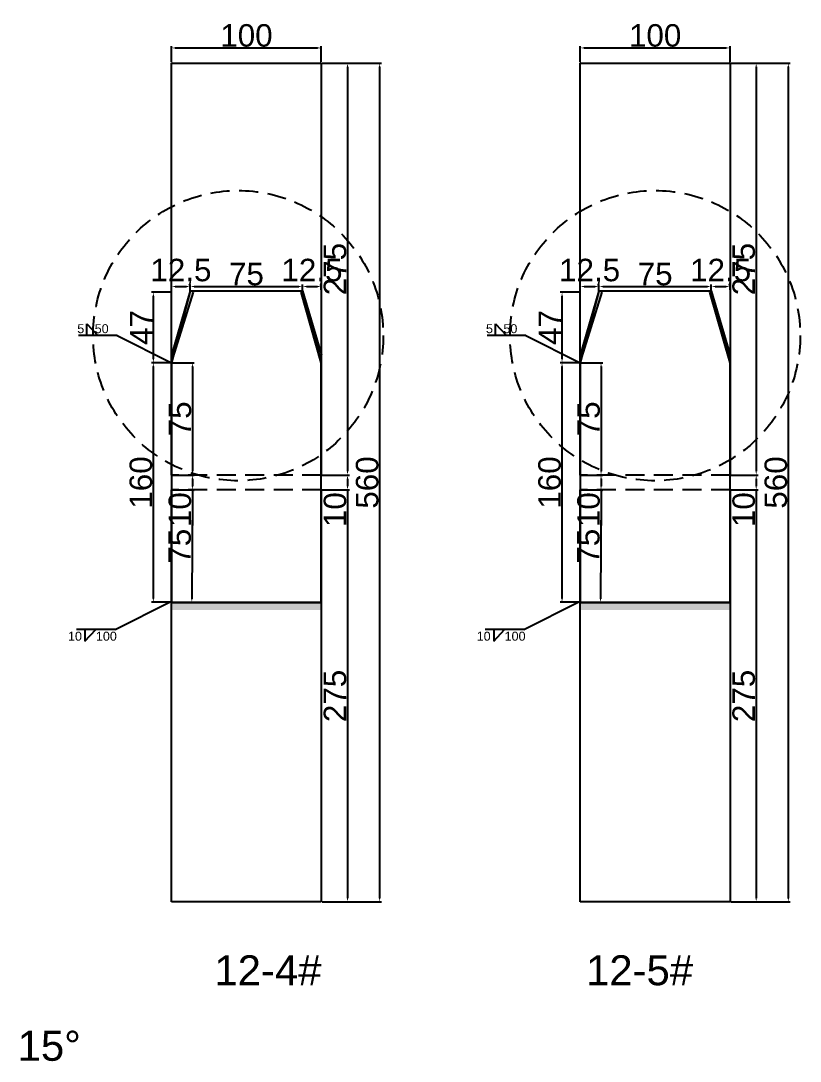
# Model space of a CAD drawing. Header units: millimetres. Extents: x 9380 to 24185, y -971 to 4358.
# Drawn here: x 20873 to 21393, y 885 to 1580 of the extents above; entities that cross this region are included whole.
import ezdxf

# ---------------------------------------------------------------- set-up
doc = ezdxf.new("R2010")
doc.units = ezdxf.units.MM
doc.linetypes.add('DASHED', pattern=[19.05, 12.7, -6.35])
for name, color, linetype in [('切平处', 3, 'DASHED'), ('尺寸标注', 6, 'Continuous'), ('标号', 4, 'Continuous'), ('焊缝', 250, 'Continuous')]:
    doc.layers.add(name, color=color, linetype=linetype)
doc.styles.get("Standard").update_dxf_attribs({"font": 'arial.ttf'})
doc.dimstyles.new('ISO-25-JHF', dxfattribs={"dimtxt": 15, "dimasz": 2.5, "dimexe": 1.25, "dimexo": 0.625, "dimtad": 1, "dimtxsty": 'Standard', "dimcen": 2.5, "dimadec": 0, "dimazin": 0, "dimtfac": 1, "dimtmove": 0, "dimatfit": 3, "dimfxl": 1, "dimarcsym": 0})

# ---------------------------------------------------------------- blocks, each defined once
blk = doc.blocks.new('*D1734')
at = {"layer": 'Defpoints', "color": 0, "transparency": 16777216}
for p in [(21073.59, 1561.76), (20973.59, 1551.62), (21073.59, 1551.62)]:
    blk.add_point(p, dxfattribs=at)
at = {"layer": '尺寸标注', "color": 0, "lineweight": -2, "transparency": 16777216}
for p, q in [((20973.59, 1552.25), (20973.59, 1563.01)), ((21073.59, 1552.25), (21073.59, 1563.01)), ((20976.09, 1561.76), (21071.09, 1561.76))]:
    blk.add_line(p, q, dxfattribs=at)
at = {"layer": '尺寸标注', "color": 0, "transparency": 16777216}
for points in [[(20976.09, 1562.17), (20976.09, 1561.34), (20973.59, 1561.76)], [(21071.09, 1562.17), (21071.09, 1561.34), (21073.59, 1561.76)]]:
    blk.add_solid(points, dxfattribs=at)
at = {"layer": '尺寸标注', "color": 0, "transparency": 16777216, "insert": (21023.59, 1570.04), "char_height": 15, "attachment_point": 5}
blk.add_mtext('100', dxfattribs=at)
blk = doc.blocks.new('*D1735')
at = {"layer": 'Defpoints', "color": 0, "transparency": 16777216}
for p in [(21073.59, 1551.62), (21073.59, 1276.62), (21091.07, 1276.62)]:
    blk.add_point(p, dxfattribs=at)
at = {"layer": '尺寸标注', "color": 0, "lineweight": -2, "transparency": 16777216}
for p, q in [((21074.21, 1551.62), (21092.32, 1551.62)), ((21091.07, 1549.12), (21091.07, 1279.12)), ((21074.21, 1276.62), (21092.32, 1276.62))]:
    blk.add_line(p, q, dxfattribs=at)
at = {"layer": '尺寸标注', "color": 0, "transparency": 16777216}
for points in [[(21090.65, 1549.12), (21091.48, 1549.12), (21091.07, 1551.62)], [(21090.65, 1279.12), (21091.48, 1279.12), (21091.07, 1276.62)]]:
    blk.add_solid(points, dxfattribs=at)
at = {"layer": '尺寸标注', "color": 0, "transparency": 16777216, "insert": (21082.78, 1414.12), "char_height": 15, "attachment_point": 5, "rotation": 90}
blk.add_mtext('275', dxfattribs=at)
blk = doc.blocks.new('*D1634')
at = {"layer": 'Defpoints', "color": 0, "transparency": 16777216}
for p in [(20961.43, 1351.62), (20973.59, 1351.62), (20973.59, 1191.62)]:
    blk.add_point(p, dxfattribs=at)
at = {"layer": '尺寸标注', "color": 0, "lineweight": -2, "transparency": 16777216}
for p, q in [((20972.96, 1351.62), (20960.18, 1351.62)), ((20961.43, 1194.12), (20961.43, 1349.12)), ((20972.96, 1191.62), (20960.18, 1191.62))]:
    blk.add_line(p, q, dxfattribs=at)
at = {"layer": '尺寸标注', "color": 0, "transparency": 16777216}
for points in [[(20961.01, 1349.12), (20961.85, 1349.12), (20961.43, 1351.62)], [(20961.01, 1194.12), (20961.85, 1194.12), (20961.43, 1191.62)]]:
    blk.add_solid(points, dxfattribs=at)
at = {"layer": '尺寸标注', "color": 0, "transparency": 16777216, "insert": (20953.15, 1271.62), "char_height": 15, "attachment_point": 5, "rotation": 90}
blk.add_mtext('160', dxfattribs=at)
blk = doc.blocks.new('*D1736')
at = {"layer": 'Defpoints', "color": 0, "transparency": 16777216}
for p in [(21073.59, 1276.62), (21073.59, 1266.62), (21091.07, 1266.62)]:
    blk.add_point(p, dxfattribs=at)
at = {"layer": '尺寸标注', "color": 0, "lineweight": -2, "transparency": 16777216}
for p, q in [((21074.21, 1276.62), (21092.32, 1276.62)), ((21091.07, 1274.12), (21091.07, 1269.12)), ((21074.21, 1266.62), (21092.32, 1266.62)), ((21091.07, 1266.62), (21091.07, 1242.85))]:
    blk.add_line(p, q, dxfattribs=at)
at = {"layer": '尺寸标注', "color": 0, "transparency": 16777216}
for points in [[(21090.65, 1274.12), (21091.48, 1274.12), (21091.07, 1276.62)], [(21090.65, 1269.12), (21091.48, 1269.12), (21091.07, 1266.62)]]:
    blk.add_solid(points, dxfattribs=at)
at = {"layer": '尺寸标注', "color": 0, "transparency": 16777216, "insert": (21082.78, 1253.48), "char_height": 15, "attachment_point": 5, "rotation": 90}
blk.add_mtext('10', dxfattribs=at)
blk = doc.blocks.new('*D1737')
at = {"layer": 'Defpoints', "color": 0, "transparency": 16777216}
for p in [(21073.59, 1266.62), (21073.59, 991.62), (21091.07, 991.62)]:
    blk.add_point(p, dxfattribs=at)
at = {"layer": '尺寸标注', "color": 0, "lineweight": -2, "transparency": 16777216}
for p, q in [((21074.21, 1266.62), (21092.32, 1266.62)), ((21091.07, 1264.12), (21091.07, 994.12)), ((21074.21, 991.62), (21092.32, 991.62))]:
    blk.add_line(p, q, dxfattribs=at)
at = {"layer": '尺寸标注', "color": 0, "transparency": 16777216}
for points in [[(21090.65, 1264.12), (21091.48, 1264.12), (21091.07, 1266.62)], [(21090.65, 994.12), (21091.48, 994.12), (21091.07, 991.62)]]:
    blk.add_solid(points, dxfattribs=at)
at = {"layer": '尺寸标注', "color": 0, "transparency": 16777216, "insert": (21082.78, 1129.12), "char_height": 15, "attachment_point": 5, "rotation": 90}
blk.add_mtext('275', dxfattribs=at)
blk = doc.blocks.new('*D1635')
at = {"layer": 'Defpoints', "color": 0, "transparency": 16777216}
for p in [(21073.59, 1551.62), (21073.59, 991.62), (21112.52, 991.62)]:
    blk.add_point(p, dxfattribs=at)
at = {"layer": '尺寸标注', "color": 0, "lineweight": -2, "transparency": 16777216}
for p, q in [((21074.21, 1551.62), (21113.77, 1551.62)), ((21112.52, 1549.12), (21112.52, 994.12)), ((21074.21, 991.62), (21113.77, 991.62))]:
    blk.add_line(p, q, dxfattribs=at)
at = {"layer": '尺寸标注', "color": 0, "transparency": 16777216}
for points in [[(21112.1, 1549.12), (21112.94, 1549.12), (21112.52, 1551.62)], [(21112.1, 994.12), (21112.94, 994.12), (21112.52, 991.62)]]:
    blk.add_solid(points, dxfattribs=at)
at = {"layer": '尺寸标注', "color": 0, "transparency": 16777216, "insert": (21104.24, 1271.62), "char_height": 15, "attachment_point": 5, "rotation": 90}
blk.add_mtext('560', dxfattribs=at)
blk = doc.blocks.new('*D1745')
at = {"layer": 'Defpoints', "color": 0, "transparency": 16777216}
for p in [(20973.59, 1351.62), (20973.59, 1276.62), (20987.48, 1276.62)]:
    blk.add_point(p, dxfattribs=at)
at = {"layer": '尺寸标注', "color": 0, "lineweight": -2, "transparency": 16777216}
for p, q in [((20974.21, 1351.62), (20988.73, 1351.62)), ((20987.48, 1349.12), (20987.48, 1279.12)), ((20974.21, 1276.62), (20988.73, 1276.62))]:
    blk.add_line(p, q, dxfattribs=at)
at = {"layer": '尺寸标注', "color": 0, "transparency": 16777216}
for points in [[(20987.06, 1349.12), (20987.9, 1349.12), (20987.48, 1351.62)], [(20987.06, 1279.12), (20987.9, 1279.12), (20987.48, 1276.62)]]:
    blk.add_solid(points, dxfattribs=at)
at = {"layer": '尺寸标注', "color": 0, "transparency": 16777216, "insert": (20979.23, 1314.12), "char_height": 15, "attachment_point": 5, "rotation": 90}
blk.add_mtext('75', dxfattribs=at)
blk = doc.blocks.new('*D1746')
at = {"layer": 'Defpoints', "color": 0, "transparency": 16777216}
for p in [(20973.59, 1276.62), (20973.59, 1266.62), (20987.48, 1266.62)]:
    blk.add_point(p, dxfattribs=at)
at = {"layer": '尺寸标注', "color": 0, "lineweight": -2, "transparency": 16777216}
for p, q in [((20974.21, 1276.62), (20988.73, 1276.62)), ((20987.48, 1274.12), (20987.48, 1269.12)), ((20974.21, 1266.62), (20988.73, 1266.62)), ((20987.48, 1266.62), (20987.48, 1242.85))]:
    blk.add_line(p, q, dxfattribs=at)
at = {"layer": '尺寸标注', "color": 0, "transparency": 16777216}
for points in [[(20987.06, 1274.12), (20987.9, 1274.12), (20987.48, 1276.62)], [(20987.06, 1269.12), (20987.9, 1269.12), (20987.48, 1266.62)]]:
    blk.add_solid(points, dxfattribs=at)
at = {"layer": '尺寸标注', "color": 0, "transparency": 16777216, "insert": (20979.2, 1253.48), "char_height": 15, "attachment_point": 5, "rotation": 90}
blk.add_mtext('10', dxfattribs=at)
blk = doc.blocks.new('*D1637')
at = {"layer": 'Defpoints', "color": 0, "transparency": 16777216}
for p in [(20973.59, 1266.62), (20973.22, 1191.62), (20987.11, 1191.55)]:
    blk.add_point(p, dxfattribs=at)
at = {"layer": '尺寸标注', "color": 0, "lineweight": -2, "transparency": 16777216}
for p, q in [((20974.21, 1266.62), (20988.73, 1266.55)), ((20987.47, 1264.05), (20987.13, 1194.05)), ((20973.85, 1191.62), (20988.36, 1191.55))]:
    blk.add_line(p, q, dxfattribs=at)
at = {"layer": '尺寸标注', "color": 0, "transparency": 16777216}
for points in [[(20987.05, 1264.05), (20987.88, 1264.05), (20987.48, 1266.55)], [(20986.71, 1194.05), (20987.54, 1194.05), (20987.11, 1191.55)]]:
    blk.add_solid(points, dxfattribs=at)
at = {"layer": '尺寸标注', "color": 0, "transparency": 16777216, "insert": (20979.04, 1229.09), "char_height": 15, "attachment_point": 5, "rotation": 89.72111}
blk.add_mtext('75', dxfattribs=at)
blk = doc.blocks.new('*D1639')
at = {"layer": 'Defpoints', "color": 0, "transparency": 16777216}
for p in [(20961.43, 1398.62), (20973.59, 1398.62), (20973.59, 1351.62)]:
    blk.add_point(p, dxfattribs=at)
at = {"layer": '尺寸标注', "color": 0, "lineweight": -2, "transparency": 16777216}
for p, q in [((20972.96, 1398.62), (20960.18, 1398.62)), ((20961.43, 1354.12), (20961.43, 1396.12)), ((20972.96, 1351.62), (20960.18, 1351.62))]:
    blk.add_line(p, q, dxfattribs=at)
at = {"layer": '尺寸标注', "color": 0, "transparency": 16777216}
for points in [[(20961.01, 1396.12), (20961.85, 1396.12), (20961.43, 1398.62)], [(20961.01, 1354.12), (20961.85, 1354.12), (20961.43, 1351.62)]]:
    blk.add_solid(points, dxfattribs=at)
at = {"layer": '尺寸标注', "color": 0, "transparency": 16777216, "insert": (20953.31, 1375.12), "char_height": 15, "attachment_point": 5, "rotation": 89.99989}
blk.add_mtext('47', dxfattribs=at)
blk = doc.blocks.new('*D1640')
at = {"layer": 'Defpoints', "color": 0, "transparency": 16777216}
for p in [(20973.59, 1399.03), (20986.09, 1402.46), (20986.09, 1399.03)]:
    blk.add_point(p, dxfattribs=at)
at = {"layer": '尺寸标注', "color": 0, "lineweight": -2, "transparency": 16777216}
for p, q in [((20973.59, 1399.65), (20973.59, 1403.71)), ((20986.09, 1399.65), (20986.09, 1403.71)), ((20976.09, 1402.46), (20983.59, 1402.46))]:
    blk.add_line(p, q, dxfattribs=at)
at = {"layer": '尺寸标注', "color": 0, "transparency": 16777216}
for points in [[(20976.09, 1402.88), (20976.09, 1402.05), (20973.59, 1402.46)], [(20983.59, 1402.88), (20983.59, 1402.05), (20986.09, 1402.46)]]:
    blk.add_solid(points, dxfattribs=at)
at = {"layer": '尺寸标注', "color": 0, "transparency": 16777216, "insert": (20979.84, 1412.1), "char_height": 15, "attachment_point": 5}
blk.add_mtext('12,5', dxfattribs=at)
blk = doc.blocks.new('*D1641')
at = {"layer": 'Defpoints', "color": 0, "transparency": 16777216}
for p in [(20986.09, 1398.98), (21061.09, 1402.46), (21061.09, 1398.98)]:
    blk.add_point(p, dxfattribs=at)
at = {"layer": '尺寸标注', "color": 0, "lineweight": -2, "transparency": 16777216}
for p, q in [((20986.09, 1399.61), (20986.09, 1403.71)), ((21061.09, 1399.61), (21061.09, 1403.71)), ((20988.59, 1402.46), (21058.59, 1402.46))]:
    blk.add_line(p, q, dxfattribs=at)
at = {"layer": '尺寸标注', "color": 0, "transparency": 16777216}
for points in [[(20988.59, 1402.88), (20988.59, 1402.05), (20986.09, 1402.46)], [(21058.59, 1402.88), (21058.59, 1402.05), (21061.09, 1402.46)]]:
    blk.add_solid(points, dxfattribs=at)
at = {"layer": '尺寸标注', "color": 0, "transparency": 16777216, "insert": (21023.59, 1410.72), "char_height": 15, "attachment_point": 5}
blk.add_mtext('75', dxfattribs=at)
blk = doc.blocks.new('*D1642')
at = {"layer": 'Defpoints', "color": 0, "transparency": 16777216}
for p in [(21061.09, 1399.61), (21073.59, 1402.46), (21073.59, 1399.61)]:
    blk.add_point(p, dxfattribs=at)
at = {"layer": '尺寸标注', "color": 0, "lineweight": -2, "transparency": 16777216}
for p, q in [((21061.09, 1400.23), (21061.09, 1403.71)), ((21073.59, 1400.23), (21073.59, 1403.71)), ((21063.59, 1402.46), (21071.09, 1402.46))]:
    blk.add_line(p, q, dxfattribs=at)
at = {"layer": '尺寸标注', "color": 0, "transparency": 16777216}
for points in [[(21063.59, 1402.88), (21063.59, 1402.05), (21061.09, 1402.46)], [(21071.09, 1402.88), (21071.09, 1402.05), (21073.59, 1402.46)]]:
    blk.add_solid(points, dxfattribs=at)
at = {"layer": '尺寸标注', "color": 0, "transparency": 16777216, "insert": (21067.34, 1412.1), "char_height": 15, "attachment_point": 5}
blk.add_mtext('12,5', dxfattribs=at)
blk = doc.blocks.new('*D1777')
at = {"layer": 'Defpoints', "color": 0, "transparency": 16777216}
for p in [(21346.48, 1561.76), (21246.48, 1551.62), (21346.48, 1551.62)]:
    blk.add_point(p, dxfattribs=at)
at = {"layer": '尺寸标注', "color": 0, "lineweight": -2, "transparency": 16777216}
for p, q in [((21246.48, 1552.25), (21246.48, 1563.01)), ((21346.48, 1552.25), (21346.48, 1563.01)), ((21248.98, 1561.76), (21343.98, 1561.76))]:
    blk.add_line(p, q, dxfattribs=at)
at = {"layer": '尺寸标注', "color": 0, "transparency": 16777216}
for points in [[(21248.98, 1562.17), (21248.98, 1561.34), (21246.48, 1561.76)], [(21343.98, 1562.17), (21343.98, 1561.34), (21346.48, 1561.76)]]:
    blk.add_solid(points, dxfattribs=at)
at = {"layer": '尺寸标注', "color": 0, "transparency": 16777216, "insert": (21296.48, 1570.04), "char_height": 15, "attachment_point": 5}
blk.add_mtext('100', dxfattribs=at)
blk = doc.blocks.new('*D1778')
at = {"layer": 'Defpoints', "color": 0, "transparency": 16777216}
for p in [(21346.48, 1551.62), (21346.48, 1276.62), (21363.96, 1276.62)]:
    blk.add_point(p, dxfattribs=at)
at = {"layer": '尺寸标注', "color": 0, "lineweight": -2, "transparency": 16777216}
for p, q in [((21347.11, 1551.62), (21365.21, 1551.62)), ((21363.96, 1549.12), (21363.96, 1279.12)), ((21347.11, 1276.62), (21365.21, 1276.62))]:
    blk.add_line(p, q, dxfattribs=at)
at = {"layer": '尺寸标注', "color": 0, "transparency": 16777216}
for points in [[(21363.55, 1549.12), (21364.38, 1549.12), (21363.96, 1551.62)], [(21363.55, 1279.12), (21364.38, 1279.12), (21363.96, 1276.62)]]:
    blk.add_solid(points, dxfattribs=at)
at = {"layer": '尺寸标注', "color": 0, "transparency": 16777216, "insert": (21355.68, 1414.12), "char_height": 15, "attachment_point": 5, "rotation": 90}
blk.add_mtext('275', dxfattribs=at)
blk = doc.blocks.new('*D1659')
at = {"layer": 'Defpoints', "color": 0, "transparency": 16777216}
for p in [(21234.33, 1351.62), (21246.48, 1351.62), (21246.48, 1191.62)]:
    blk.add_point(p, dxfattribs=at)
at = {"layer": '尺寸标注', "color": 0, "lineweight": -2, "transparency": 16777216}
for p, q in [((21245.86, 1351.62), (21233.08, 1351.62)), ((21234.33, 1194.12), (21234.33, 1349.12)), ((21245.86, 1191.62), (21233.08, 1191.62))]:
    blk.add_line(p, q, dxfattribs=at)
at = {"layer": '尺寸标注', "color": 0, "transparency": 16777216}
for points in [[(21233.91, 1349.12), (21234.74, 1349.12), (21234.33, 1351.62)], [(21233.91, 1194.12), (21234.74, 1194.12), (21234.33, 1191.62)]]:
    blk.add_solid(points, dxfattribs=at)
at = {"layer": '尺寸标注', "color": 0, "transparency": 16777216, "insert": (21226.04, 1271.62), "char_height": 15, "attachment_point": 5, "rotation": 90}
blk.add_mtext('160', dxfattribs=at)
blk = doc.blocks.new('*D1779')
at = {"layer": 'Defpoints', "color": 0, "transparency": 16777216}
for p in [(21346.48, 1276.62), (21346.48, 1266.62), (21363.96, 1266.62)]:
    blk.add_point(p, dxfattribs=at)
at = {"layer": '尺寸标注', "color": 0, "lineweight": -2, "transparency": 16777216}
for p, q in [((21347.11, 1276.62), (21365.21, 1276.62)), ((21363.96, 1274.12), (21363.96, 1269.12)), ((21347.11, 1266.62), (21365.21, 1266.62)), ((21363.96, 1266.62), (21363.96, 1242.85))]:
    blk.add_line(p, q, dxfattribs=at)
at = {"layer": '尺寸标注', "color": 0, "transparency": 16777216}
for points in [[(21363.55, 1274.12), (21364.38, 1274.12), (21363.96, 1276.62)], [(21363.55, 1269.12), (21364.38, 1269.12), (21363.96, 1266.62)]]:
    blk.add_solid(points, dxfattribs=at)
at = {"layer": '尺寸标注', "color": 0, "transparency": 16777216, "insert": (21355.68, 1253.48), "char_height": 15, "attachment_point": 5, "rotation": 90}
blk.add_mtext('10', dxfattribs=at)
blk = doc.blocks.new('*D1780')
at = {"layer": 'Defpoints', "color": 0, "transparency": 16777216}
for p in [(21346.48, 1266.62), (21346.48, 991.62), (21363.96, 991.62)]:
    blk.add_point(p, dxfattribs=at)
at = {"layer": '尺寸标注', "color": 0, "lineweight": -2, "transparency": 16777216}
for p, q in [((21347.11, 1266.62), (21365.21, 1266.62)), ((21363.96, 1264.12), (21363.96, 994.12)), ((21347.11, 991.62), (21365.21, 991.62))]:
    blk.add_line(p, q, dxfattribs=at)
at = {"layer": '尺寸标注', "color": 0, "transparency": 16777216}
for points in [[(21363.55, 1264.12), (21364.38, 1264.12), (21363.96, 1266.62)], [(21363.55, 994.12), (21364.38, 994.12), (21363.96, 991.62)]]:
    blk.add_solid(points, dxfattribs=at)
at = {"layer": '尺寸标注', "color": 0, "transparency": 16777216, "insert": (21355.68, 1129.12), "char_height": 15, "attachment_point": 5, "rotation": 90}
blk.add_mtext('275', dxfattribs=at)
blk = doc.blocks.new('*D1660')
at = {"layer": 'Defpoints', "color": 0, "transparency": 16777216}
for p in [(21346.48, 1551.62), (21346.48, 991.62), (21385.41, 991.62)]:
    blk.add_point(p, dxfattribs=at)
at = {"layer": '尺寸标注', "color": 0, "lineweight": -2, "transparency": 16777216}
for p, q in [((21347.11, 1551.62), (21386.66, 1551.62)), ((21385.41, 1549.12), (21385.41, 994.12)), ((21347.11, 991.62), (21386.66, 991.62))]:
    blk.add_line(p, q, dxfattribs=at)
at = {"layer": '尺寸标注', "color": 0, "transparency": 16777216}
for points in [[(21385, 1549.12), (21385.83, 1549.12), (21385.41, 1551.62)], [(21385, 994.12), (21385.83, 994.12), (21385.41, 991.62)]]:
    blk.add_solid(points, dxfattribs=at)
at = {"layer": '尺寸标注', "color": 0, "transparency": 16777216, "insert": (21377.13, 1271.62), "char_height": 15, "attachment_point": 5, "rotation": 90}
blk.add_mtext('560', dxfattribs=at)
blk = doc.blocks.new('*D1781')
at = {"layer": 'Defpoints', "color": 0, "transparency": 16777216}
for p in [(21246.48, 1351.62), (21246.48, 1276.62), (21260.37, 1276.62)]:
    blk.add_point(p, dxfattribs=at)
at = {"layer": '尺寸标注', "color": 0, "lineweight": -2, "transparency": 16777216}
for p, q in [((21247.11, 1351.62), (21261.62, 1351.62)), ((21260.37, 1349.12), (21260.37, 1279.12)), ((21247.11, 1276.62), (21261.62, 1276.62))]:
    blk.add_line(p, q, dxfattribs=at)
at = {"layer": '尺寸标注', "color": 0, "transparency": 16777216}
for points in [[(21259.96, 1349.12), (21260.79, 1349.12), (21260.37, 1351.62)], [(21259.96, 1279.12), (21260.79, 1279.12), (21260.37, 1276.62)]]:
    blk.add_solid(points, dxfattribs=at)
at = {"layer": '尺寸标注', "color": 0, "transparency": 16777216, "insert": (21252.12, 1314.12), "char_height": 15, "attachment_point": 5, "rotation": 90}
blk.add_mtext('75', dxfattribs=at)
blk = doc.blocks.new('*D1782')
at = {"layer": 'Defpoints', "color": 0, "transparency": 16777216}
for p in [(21246.48, 1276.62), (21246.48, 1266.62), (21260.37, 1266.62)]:
    blk.add_point(p, dxfattribs=at)
at = {"layer": '尺寸标注', "color": 0, "lineweight": -2, "transparency": 16777216}
for p, q in [((21247.11, 1276.62), (21261.62, 1276.62)), ((21260.37, 1274.12), (21260.37, 1269.12)), ((21247.11, 1266.62), (21261.62, 1266.62)), ((21260.37, 1266.62), (21260.37, 1242.85))]:
    blk.add_line(p, q, dxfattribs=at)
at = {"layer": '尺寸标注', "color": 0, "transparency": 16777216}
for points in [[(21259.96, 1274.12), (21260.79, 1274.12), (21260.37, 1276.62)], [(21259.96, 1269.12), (21260.79, 1269.12), (21260.37, 1266.62)]]:
    blk.add_solid(points, dxfattribs=at)
at = {"layer": '尺寸标注', "color": 0, "transparency": 16777216, "insert": (21252.09, 1253.48), "char_height": 15, "attachment_point": 5, "rotation": 90}
blk.add_mtext('10', dxfattribs=at)
blk = doc.blocks.new('*D1661')
at = {"layer": 'Defpoints', "color": 0, "transparency": 16777216}
for p in [(21246.48, 1266.62), (21246.12, 1191.62), (21260.01, 1191.55)]:
    blk.add_point(p, dxfattribs=at)
at = {"layer": '尺寸标注', "color": 0, "lineweight": -2, "transparency": 16777216}
for p, q in [((21247.11, 1266.62), (21261.62, 1266.55)), ((21260.36, 1264.05), (21260.02, 1194.05)), ((21246.74, 1191.62), (21261.26, 1191.55))]:
    blk.add_line(p, q, dxfattribs=at)
at = {"layer": '尺寸标注', "color": 0, "transparency": 16777216}
for points in [[(21259.95, 1264.05), (21260.78, 1264.05), (21260.37, 1266.55)], [(21259.6, 1194.05), (21260.44, 1194.05), (21260.01, 1191.55)]]:
    blk.add_solid(points, dxfattribs=at)
at = {"layer": '尺寸标注', "color": 0, "transparency": 16777216, "insert": (21251.94, 1229.09), "char_height": 15, "attachment_point": 5, "rotation": 89.72111}
blk.add_mtext('75', dxfattribs=at)
blk = doc.blocks.new('*D1662')
at = {"layer": 'Defpoints', "color": 0, "transparency": 16777216}
for p in [(21234.33, 1398.62), (21246.48, 1398.62), (21246.48, 1351.62)]:
    blk.add_point(p, dxfattribs=at)
at = {"layer": '尺寸标注', "color": 0, "lineweight": -2, "transparency": 16777216}
for p, q in [((21245.86, 1398.62), (21233.08, 1398.62)), ((21234.33, 1354.12), (21234.33, 1396.12)), ((21245.86, 1351.62), (21233.08, 1351.62))]:
    blk.add_line(p, q, dxfattribs=at)
at = {"layer": '尺寸标注', "color": 0, "transparency": 16777216}
for points in [[(21233.91, 1396.12), (21234.74, 1396.12), (21234.33, 1398.62)], [(21233.91, 1354.12), (21234.74, 1354.12), (21234.33, 1351.62)]]:
    blk.add_solid(points, dxfattribs=at)
at = {"layer": '尺寸标注', "color": 0, "transparency": 16777216, "insert": (21226.2, 1375.12), "char_height": 15, "attachment_point": 5, "rotation": 89.99989}
blk.add_mtext('47', dxfattribs=at)
blk = doc.blocks.new('*D1663')
at = {"layer": 'Defpoints', "color": 0, "transparency": 16777216}
for p in [(21246.48, 1399.03), (21258.98, 1402.46), (21258.98, 1399.03)]:
    blk.add_point(p, dxfattribs=at)
at = {"layer": '尺寸标注', "color": 0, "lineweight": -2, "transparency": 16777216}
for p, q in [((21246.48, 1399.65), (21246.48, 1403.71)), ((21258.98, 1399.65), (21258.98, 1403.71)), ((21248.98, 1402.46), (21256.48, 1402.46))]:
    blk.add_line(p, q, dxfattribs=at)
at = {"layer": '尺寸标注', "color": 0, "transparency": 16777216}
for points in [[(21248.98, 1402.88), (21248.98, 1402.05), (21246.48, 1402.46)], [(21256.48, 1402.88), (21256.48, 1402.05), (21258.98, 1402.46)]]:
    blk.add_solid(points, dxfattribs=at)
at = {"layer": '尺寸标注', "color": 0, "transparency": 16777216, "insert": (21252.73, 1412.1), "char_height": 15, "attachment_point": 5}
blk.add_mtext('12,5', dxfattribs=at)
blk = doc.blocks.new('*D1664')
at = {"layer": 'Defpoints', "color": 0, "transparency": 16777216}
for p in [(21258.98, 1398.98), (21333.98, 1402.46), (21333.98, 1398.98)]:
    blk.add_point(p, dxfattribs=at)
at = {"layer": '尺寸标注', "color": 0, "lineweight": -2, "transparency": 16777216}
for p, q in [((21258.98, 1399.61), (21258.98, 1403.71)), ((21333.98, 1399.61), (21333.98, 1403.71)), ((21261.48, 1402.46), (21331.48, 1402.46))]:
    blk.add_line(p, q, dxfattribs=at)
at = {"layer": '尺寸标注', "color": 0, "transparency": 16777216}
for points in [[(21261.48, 1402.88), (21261.48, 1402.05), (21258.98, 1402.46)], [(21331.48, 1402.88), (21331.48, 1402.05), (21333.98, 1402.46)]]:
    blk.add_solid(points, dxfattribs=at)
at = {"layer": '尺寸标注', "color": 0, "transparency": 16777216, "insert": (21296.48, 1410.72), "char_height": 15, "attachment_point": 5}
blk.add_mtext('75', dxfattribs=at)
blk = doc.blocks.new('*D1665')
at = {"layer": 'Defpoints', "color": 0, "transparency": 16777216}
for p in [(21333.98, 1399.61), (21346.48, 1402.46), (21346.48, 1399.61)]:
    blk.add_point(p, dxfattribs=at)
at = {"layer": '尺寸标注', "color": 0, "lineweight": -2, "transparency": 16777216}
for p, q in [((21333.98, 1400.23), (21333.98, 1403.71)), ((21346.48, 1400.23), (21346.48, 1403.71)), ((21336.48, 1402.46), (21343.98, 1402.46))]:
    blk.add_line(p, q, dxfattribs=at)
at = {"layer": '尺寸标注', "color": 0, "transparency": 16777216}
for points in [[(21336.48, 1402.88), (21336.48, 1402.05), (21333.98, 1402.46)], [(21343.98, 1402.88), (21343.98, 1402.05), (21346.48, 1402.46)]]:
    blk.add_solid(points, dxfattribs=at)
at = {"layer": '尺寸标注', "color": 0, "transparency": 16777216, "insert": (21340.23, 1412.1), "char_height": 15, "attachment_point": 5}
blk.add_mtext('12,5', dxfattribs=at)

msp = doc.modelspace()

# ---------------------------------------------------------------- hatches: boundary and pattern name
at = {"layer": '焊缝'}
h = msp.add_hatch(color=250, dxfattribs=at)
h.dxf.hatch_style = 1
h.paths.add_polyline_path([(20973.589, 1356.658), (20973.589, 1351.556), (20988.174, 1398.617), (20986.089, 1399.587)])
h = msp.add_hatch(color=250, dxfattribs=at)
h.dxf.hatch_style = 1
h.paths.add_polyline_path([(21073.589, 1356.658), (21073.589, 1351.556), (21059.546, 1398.609), (21061.089, 1399.541)])
h = msp.add_hatch(color=250, dxfattribs=at)
h.dxf.hatch_style = 1
h.paths.add_polyline_path([(21246.484, 1356.658), (21246.484, 1351.556), (21261.069, 1398.617), (21258.984, 1399.587)])
h = msp.add_hatch(color=250, dxfattribs=at)
h.dxf.hatch_style = 1
h.paths.add_polyline_path([(21346.484, 1356.658), (21346.484, 1351.556), (21332.441, 1398.609), (21333.983, 1399.541)])
h = msp.add_hatch(color=250, dxfattribs=at)
h.dxf.hatch_style = 1
h.paths.add_polyline_path([(20973.589, 1186.556), (20973.589, 1191.556), (21073.589, 1191.556), (21073.584, 1186.556)])
h = msp.add_hatch(color=250, dxfattribs=at)
h.dxf.hatch_style = 1
h.paths.add_polyline_path([(21246.484, 1186.556), (21246.484, 1191.556), (21346.484, 1191.556), (21346.479, 1186.556)])

# ---------------------------------------------------------------- linework, layer by layer
for p, q in [((20973.589, 1551.62), (21073.589, 1551.62)), ((20973.589, 1276.62), (20973.589, 1551.62)), ((21073.589, 1551.62), (21073.589, 1276.62)), ((21246.484, 1551.62), (21346.484, 1551.62)), ((21246.484, 1276.62), (21246.484, 1551.62)), ((21346.484, 1551.62), (21346.484, 1276.62)), ((20986.089, 1399.652), (20973.589, 1351.62)), ((20986.089, 1399.652), (21061.089, 1399.605)), ((21061.089, 1399.605), (21073.589, 1351.62)), ((21258.984, 1399.652), (21246.484, 1351.62)), ((21258.984, 1399.652), (21333.984, 1399.605)), ((21333.984, 1399.605), (21346.484, 1351.62)), ((20973.589, 1351.62), (20973.589, 1191.62)), ((21073.589, 1191.62), (21073.589, 1351.62)), ((21246.484, 1351.62), (21246.484, 1191.62)), ((21346.484, 1191.62), (21346.484, 1351.62)), ((20973.589, 991.62), (20973.589, 1266.62)), ((21073.589, 1266.62), (21073.589, 991.62)), ((21246.484, 991.62), (21246.484, 1266.62)), ((21346.484, 1266.62), (21346.484, 991.62)), ((20973.589, 1191.62), (21073.589, 1191.62)), ((21246.484, 1191.62), (21346.484, 1191.62)), ((21073.589, 991.62), (20973.589, 991.62)), ((21346.484, 991.62), (21246.484, 991.62))]:
    msp.add_line(p, q)
at = {"linetype": 'DASHED'}
for p, q in [((21073.589, 1276.62), (20973.589, 1276.62)), ((21346.484, 1276.62), (21246.484, 1276.62)), ((21073.589, 1266.62), (20973.589, 1266.62)), ((21346.484, 1266.62), (21246.484, 1266.62))]:
    msp.add_line(p, q, dxfattribs=at)
at = {"layer": '切平处'}
for centre in [(21018.049, 1369.683), (21296.459, 1369.683)]:
    msp.add_circle(centre, 96.875, dxfattribs=at)
at = {"layer": '尺寸标注'}
for p, q in [((20917.085, 1369.81), (20917.085, 1377.575)), ((20917.085, 1377.575), (20924.316, 1369.81)), ((21189.979, 1369.81), (21189.979, 1377.575)), ((21189.979, 1377.575), (21197.211, 1369.81)), ((20937.198, 1369.81), (20911.435, 1369.81)), ((20937.198, 1369.81), (20973.589, 1351.62)), ((21210.092, 1369.81), (21184.329, 1369.81)), ((21210.092, 1369.81), (21246.484, 1351.62)), ((20935.884, 1173.431), (20972.275, 1191.62)), ((21208.779, 1173.431), (21245.17, 1191.62)), ((20935.884, 1173.431), (20910.121, 1173.431)), ((20915.771, 1173.431), (20915.771, 1165.666)), ((20915.771, 1165.666), (20923.002, 1173.431)), ((21208.779, 1173.431), (21183.016, 1173.431)), ((21188.665, 1173.431), (21188.665, 1165.666)), ((21188.665, 1165.666), (21195.897, 1173.431))]:
    msp.add_line(p, q, dxfattribs=at)
at = {"layer": '焊缝'}
for p, q in [((20986.089, 1399.587), (20973.584, 1356.658)), ((20973.589, 1351.556), (20988.174, 1398.617)), ((21073.589, 1351.556), (21060.035, 1398.749)), ((21061.089, 1399.541), (21073.594, 1356.658)), ((21258.984, 1399.587), (21246.479, 1356.658)), ((21246.484, 1351.556), (21261.069, 1398.617)), ((21346.484, 1351.556), (21332.929, 1398.749)), ((21333.983, 1399.541), (21346.489, 1356.658)), ((20973.589, 1191.556), (21073.589, 1191.556)), ((21246.484, 1191.556), (21346.484, 1191.556))]:
    msp.add_line(p, q, dxfattribs=at)

# ---------------------------------------------------------------- texts
at = {"insert": (20870.797, 905.514), "char_height": 20, "attachment_point": 1}
msp.add_mtext_dynamic_manual_height_columns('15° ', width=70.10425, gutter_width=12.5, heights=[0], dxfattribs=at)
at = {"layer": '尺寸标注', "char_height": 6}
for s, insert, attachment_point in [('5   50', (20910.615, 1377.327), 1), ('5   50', (21183.509, 1377.327), 1), ('\\pt0;10    100', (20904.429, 1165.913), 7), ('\\pt0;10    100', (21177.324, 1165.913), 7)]:
    msp.add_mtext_dynamic_manual_height_columns(s, width=68.30832, gutter_width=12.5, heights=[0], dxfattribs=dict(at, insert=insert, attachment_point=attachment_point))
at = {"layer": '标号', "char_height": 20, "attachment_point": 1}
for s, insert in [('12-4#', (21002.201, 955.932)), ('12-5#', (21250.343, 955.932))]:
    msp.add_mtext_dynamic_manual_height_columns(s, width=70.10425, gutter_width=12.5, heights=[0], dxfattribs=dict(at, insert=insert))

# ---------------------------------------------------------------- dimensions: what is measured, and where the dimension line sits
at = {"layer": '尺寸标注'}
for p1, p2, distance, picture, middle in [((20973.589, 1551.62), (21073.589, 1551.62), 10.138, '*D1734', (21023.589, 1570.042)), ((21246.484, 1551.62), (21346.484, 1551.62), 10.138, '*D1777', (21296.484, 1570.042)), ((21073.589, 1551.62), (21073.589, 1276.62), 17.478, '*D1735', (21082.784, 1414.12)), ((21073.589, 1551.62), (21073.589, 991.62), 38.931, '*D1635', (21104.236, 1271.62)), ((21346.484, 1551.62), (21346.484, 1276.62), 17.478, '*D1778', (21355.678, 1414.12)), ((21346.484, 1551.62), (21346.484, 991.62), 38.931, '*D1660', (21377.131, 1271.62)), ((20986.089, 1398.98), (21061.089, 1398.98), 3.484, '*D1641', (21023.589, 1410.717)), ((21258.984, 1398.98), (21333.984, 1398.98), 3.484, '*D1664', (21296.484, 1410.717)), ((20973.589, 1351.62), (20973.589, 1398.62), 12.158, '*D1639', (20953.306, 1375.12)), ((21246.484, 1351.62), (21246.484, 1398.62), 12.158, '*D1662', (21226.201, 1375.12)), ((20973.589, 1191.62), (20973.589, 1351.62), 12.158, '*D1634', (20953.147, 1271.62)), ((20973.589, 1351.62), (20973.589, 1276.62), 13.891, '*D1745', (20979.227, 1314.12)), ((21246.484, 1191.62), (21246.484, 1351.62), 12.158, '*D1659', (21226.042, 1271.62)), ((21246.484, 1351.62), (21246.484, 1276.62), 13.891, '*D1781', (21252.121, 1314.12)), ((20973.589, 1276.62), (20973.589, 1266.62), 13.891, '*D1746', (20979.196, 1253.483)), ((21073.589, 1276.62), (21073.589, 1266.62), 17.478, '*D1736', (21082.784, 1253.483)), ((21246.484, 1276.62), (21246.484, 1266.62), 13.891, '*D1782', (21252.091, 1253.483)), ((21346.484, 1276.62), (21346.484, 1266.62), 17.478, '*D1779', (21355.678, 1253.483)), ((20973.589, 1266.62), (20973.224, 1191.62), 13.891, '*D1637', (20979.044, 1229.093)), ((21073.589, 1266.62), (21073.589, 991.62), 17.478, '*D1737', (21082.784, 1129.12)), ((21246.484, 1266.62), (21246.118, 1191.62), 13.891, '*D1661', (21251.939, 1229.093)), ((21346.484, 1266.62), (21346.484, 991.62), 17.478, '*D1780', (21355.678, 1129.12))]:
    dim = msp.add_aligned_dim(p1=p1, p2=p2, distance=distance, dimstyle='ISO-25-JHF', dxfattribs=at)
    dim.commit()
    dim.dimension.update_dxf_attribs({"geometry": picture, "text_midpoint": middle})
for base, p1, p2, picture, middle in [((20986.089, 1402.464), (20973.589, 1399.027), (20986.089, 1399.027), '*D1640', (20979.839, 1402.464)), ((21073.589, 1402.464), (21061.089, 1399.605), (21073.589, 1399.605), '*D1642', (21067.339, 1402.464)), ((21258.984, 1402.464), (21246.484, 1399.027), (21258.984, 1399.027), '*D1663', (21252.734, 1402.464)), ((21346.484, 1402.464), (21333.984, 1399.605), (21346.484, 1399.605), '*D1665', (21340.234, 1402.464))]:
    dim = msp.add_linear_dim(base=base, p1=p1, p2=p2, angle=0, dimstyle='ISO-25-JHF', dxfattribs=at)
    dim.commit()
    dim.dimension.update_dxf_attribs({"geometry": picture, "text_midpoint": middle, "dimtype": 161})

doc.saveas('drawing.dxf')
